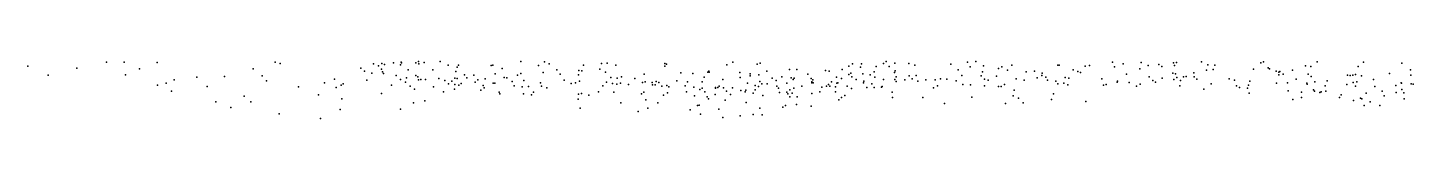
# Model space of a CAD drawing. Header units: metres. Extents: x -25 to 25, y -27.8 to 27.8.
# Drawn here: x -19.31 to -13.77, y -0.22 to 0.01 of the extents above; entities that cross this region are included whole.
import ezdxf

# ---------------------------------------------------------------- set-up
doc = ezdxf.new("R2010")
doc.units = ezdxf.units.M

msp = doc.modelspace()

# ---------------------------------------------------------------- linework, layer by layer
for p in [(-18.9941, 0.0103, -5.1016), (-18.9232, 0.0102, -6.0153), (-18.7917, 0.0092, -6.1476), (-18.3205, 0.0095, -2.7102), (-18.2996, 0.0039, -3.598), (-17.9281, 0.0028, -4.5294), (-17.8944, 0.0048, -4.3446), (-17.8832, 0.0003, 14.3591), (-17.8481, 0.0074, 6.5878), (-17.8174, 0.0103, 7.7534), (-17.815, 0.0071, 15.5394), (-17.758, 0.0069, -2.4946), (-17.7478, 0.0128, -2.6812), (-17.7468, 0.0034, 15.3728), (-17.7255, 0.0083, 14.116), (-17.6618, 0.0129, -6.2869), (-17.3384, 0.0127, 7.1782), (-17.2449, 0.0108, -1.6779), (-17.2258, 0.0033, 3.9507), (-17.0163, 0.0052, 14.7879), (-16.9938, 0.0064, 16.3367), (-16.7646, 0.0047, -5.669), (-16.7572, 0.0018, 11.8994), (-16.492, 0.0099, -2.7526), (-16.3949, 0.0016, -4.2411), (-16.3835, 0.0053, -2.4112), (-16.0142, 0.0032, -1.3224), (-15.9782, 0.0031, -5.7695), (-15.8909, 0.0039, 4.6895), (-15.8802, 0.0125, -3.6624), (-15.8459, 0.0064, 15.5035), (-15.7896, 0.0052, 16.5777), (-15.6215, 0.0019, -4.065), (-15.5551, 0.0101, -3.6043), (-15.5224, 0.0123, -3.9302), (-14.9759, 0.0102, 11.5267), (-14.9331, 0.003, 7.9234), (-14.8612, 0.009, 12.3747), (-14.791, 0.0005, 7.2071), (-14.7322, 0.0066, 8.8588), (-14.7199, 0.0086, 11.6356), (-14.6203, 0.0118, -3.6221), (-14.3834, 0.0076, 3.2568), (-14.3733, 0.0114, 12.2559), (-14.1594, 0.0118, 12.429), (-13.9735, 0.0105, -0.8571), (-13.82, 0.0064, 10.1279), (-19.3084, -0.0064, -5.252), (-19.2271, -0.0425, -5.4702), (-19.1128, -0.0145, -5.7094), (-18.918, -0.0413, -5.8401), (-18.8613, -0.0167, -5.2275), (-18.6333, -0.0499, -6.1698), (-18.5228, -0.0468, -5.3401), (-18.4079, -0.0169, -3.4455), (-18.3719, -0.0441, -2.9388), (-17.9778, -0.0142, 7.2853), (-17.9639, -0.026, -2.6608), (-17.9343, -0.0338, -4.8157), (-17.9069, -0.0047, 14.1739), (-17.8954, -0.0178, -3.5707), (-17.891, -0.0283, 7.0011), (-17.887, -0.036, -1.296), (-17.837, -0.043, 7.1685), (-17.8196, -0.0003, -3.9627), (-17.7952, -0.053, -3.1967), (-17.7885, -0.0213, -3.4555), (-17.7581, -0.0436, -4.2407), (-17.75, -0.0484, -4.6164), (-17.6899, -0.0203, -1.2729), (-17.6299, -0.0026, 14.4739), (-17.6025, -0.0536, 12.7391), (-17.5984, -0.0272, 7.5945), (-17.5933, -0.0098, 13.1105), (-17.593, -0.055, 6.9999), (-17.5874, -0.0019, 15.2216), (-17.5636, -0.0403, 16.0079), (-17.555, -0.0532, -3.8735), (-17.5266, -0.0426, 7.2677), (-17.4569, -0.0038, -2.2114), (-17.4509, -0.0018, 12.41), (-17.4419, -0.037, 7.0731), (-17.4133, -0.0153, -5.7643), (-17.405, -0.0509, -1.9048), (-17.3953, -0.0529, -1.7428), (-17.3518, -0.0415, -5.2613), (-17.339, -0.035, -3.8323), (-17.2683, -0.0034, 15.1472), (-17.2497, -0.0309, 13.3036), (-17.1951, -0.0214, -5.2558), (-17.1826, -0.038, 6.1703), (-17.1094, -0.0412, -5.1108), (-17.1074, -0.023, 15.1574), (-17.0958, -0.0243, 4.9332), (-17.0882, -0.0018, 4.7273), (-17.0237, -0.0186, -5.263), (-17.0006, -0.0302, 14.4145), (-16.9793, -0.051, 5.2573), (-16.9594, -0.002, 5.6818), (-16.9543, -0.0537, -5.1035), (-16.9365, -0.0488, 4.6901), (-16.8833, -0.0548, -4.2824), (-16.8467, -0.0378, 14.8336), (-16.7645, -0.0057, 13.0272), (-16.7004, -0.0327, 14.1371), (-16.6523, -0.0349, 4.3467), (-16.6066, -0.0499, 16.3986), (-16.5928, -0.0296, -4.3589), (-16.5877, -0.026, -2.0055), (-16.5866, -0.0299, 12.7492), (-16.5159, -0.0009, -1.5245), (-16.464, -0.0317, 4.2043), (-16.4627, -0.0517, 16.4562), (-16.4236, -0.0441, -5.7871), (-16.4228, -0.0363, -3.0423), (-16.389, -0.0414, 6.8828), (-16.3566, -0.0261, -2.6818), (-16.3348, -0.0538, -2.8533), (-16.2968, -0.0487, -3.1523), (-16.2661, -0.0189, -3.3024), (-16.2593, -0.0528, 4.2328), (-16.2472, -0.0541, -5.7483), (-16.2374, -0.0197, -2.3353), (-16.193, -0.0383, -2.589), (-16.1221, -0.0233, 5.356), (-16.1077, -0.0259, -4.2097), (-16.0789, -0.0501, 15.2338), (-16.0552, -0.0189, 15.0774), (-16.0294, -0.0057, 14.8635), (-16.0286, -0.0399, 11.691), (-16.0212, -0.0343, 14.3381), (-16.0177, -0.0493, -2.5985), (-15.9819, -0.0095, 14.6785), (-15.9736, -0.0362, 15.3572), (-15.9435, -0.0401, -2.4562), (-15.9274, -0.0282, 6.4514), (-15.9252, -0.0494, 16.4694), (-15.9204, -0.0076, 6.0344), (-15.868, -0.0076, -4.0945), (-15.8474, -0.031, -3.4049), (-15.8439, -0.0242, 12.3), (-15.8406, -0.0492, -4.266), (-15.7886, -0.0453, -2.5792), (-15.7653, -0.0025, -3.5579), (-15.7605, -0.0434, -1.4444), (-15.5927, -0.0211, 11.5779), (-15.5773, -0.043, -2.5237), (-15.545, -0.0082, 12.4654), (-15.5004, -0.0444, -3.2344), (-15.4956, -0.029, -4.1801), (-15.4918, -0.005, -5.2802), (-15.44, -0.0467, -2.4528), (-15.4314, -0.0153, -1.5434), (-15.4177, -0.009, 11.5412), (-15.3949, -0.0219, -3.4689), (-15.3784, -0.0018, -3.9913), (-15.3206, -0.0286, -1.6634), (-15.2871, -0.026, -4.1368), (-15.2768, -0.0532, -2.2034), (-15.2585, -0.0428, -2.6518), (-15.2574, -0.0335, -2.4619), (-15.2418, -0.0496, -1.9287), (-15.1947, -0.0021, 11.5218), (-15.1898, -0.0017, -1.7835), (-15.1652, -0.0508, -3.6354), (-15.1502, -0.0542, -4.2885), (-15.1336, -0.0206, -4.073), (-15.114, -0.0271, 7.5425), (-15.1046, -0.032, -3.8996), (-15.0859, -0.0056, 7.3813), (-15.0677, -0.0038, -2.4226), (-14.9679, -0.0093, -4.0628), (-14.9205, -0.0378, 10.1752), (-14.8676, -0.0165, -2.6234), (-14.8342, -0.0037, -4.5278), (-14.8298, -0.0488, 9.9864), (-14.7794, -0.0079, 15.7218), (-14.7782, -0.0544, -3.5595), (-14.735, -0.0346, 15.3501), (-14.7291, -0.0033, -3.8273), (-14.725, -0.0364, 12.1348), (-14.7187, -0.0513, 10.5165), (-14.6932, -0.0484, 9.331), (-14.6814, -0.0476, -2.9326), (-14.6516, -0.0327, -3.3828), (-14.6502, -0.0483, 9.5356), (-14.6014, -0.0227, -3.1566), (-14.5952, -0.0013, -2.8084), (-14.5744, -0.019, 7.8365), (-14.5677, -0.0019, 8.7366), (-14.4137, -0.0178, 15.8856), (-14.3538, -0.0121, 4.3664), (-14.3493, -0.0167, 2.5267), (-14.3226, -0.026, 2.9725), (-14.3124, -0.0296, 15.7063), (-14.312, -0.0409, 15.4658), (-14.3081, -0.0273, 11.9813), (-14.2943, -0.0383, 3.13), (-14.2576, -0.0227, 10.5223), (-14.2055, -0.0048, 4.5151), (-14.1948, -0.0384, 8.6213), (-14.1846, -0.008, -0.6537), (-14.1824, -0.0473, 12.2398), (-14.0382, -0.0415, 10.2371), (-14.0268, -0.0433, 4.5231), (-14.0165, -0.0423, 2.2735), (-14.0062, -0.0396, 11.8798), (-13.9954, -0.0079, -0.5406), (-13.9813, -0.0443, 12.3944), (-13.8696, -0.0351, 8.4775), (-13.7863, -0.0201, 1.586), (-13.7846, -0.042, 4.5769), (-18.79, -0.0826, -5.5322), (-18.755, -0.0747, -5.9681), (-18.7338, -0.1062, -5.7912), (-18.7241, -0.061, -5.3839), (-18.5915, -0.0871, -5.4949), (-18.3552, -0.0653, -3.2883), (-18.2273, -0.0892, -6.238), (-18.1232, -0.0722, -2.8648), (-18.0832, -0.0574, -1.8947), (-18.0772, -0.0917, -3.2534), (-18.0563, -0.0824, -5.293), (-18.0492, -0.077, -1.6759), (-17.9542, -0.0622, -3.419), (-17.8559, -0.0821, -5.2329), (-17.8199, -0.0592, -2.1593), (-17.7998, -0.0705, -4.9903), (-17.7804, -0.0864, -1.9893), (-17.7638, -0.098, -1.5014), (-17.7471, -0.0609, -4.8192), (-17.7389, -0.0598, 7.3546), (-17.7196, -0.0594, 6.8327), (-17.6878, -0.0884, -5.2605), (-17.6663, -0.0556, 7.1447), (-17.6483, -0.1081, -1.644), (-17.642, -0.0635, 15.4793), (-17.6283, -0.0764, -4.9911), (-17.6144, -0.0655, -6.0881), (-17.6033, -0.0982, -5.8273), (-17.6026, -0.0789, 15.814), (-17.5867, -0.0827, -1.9466), (-17.5779, -0.0751, 6.6758), (-17.5212, -0.0706, 6.5296), (-17.5103, -0.0613, -5.5244), (-17.4984, -0.1016, -4.1163), (-17.4896, -0.0833, -4.5427), (-17.4849, -0.093, 12.9231), (-17.4811, -0.0566, 15.3368), (-17.4502, -0.0744, 12.6061), (-17.443, -0.0736, -4.8417), (-17.4259, -0.1099, -4.3537), (-17.3742, -0.067, 6.8175), (-17.3651, -0.085, -4.0175), (-17.3343, -0.0889, 13.1046), (-17.3268, -0.0633, 15.3172), (-17.3078, -0.0873, 6.592), (-17.2882, -0.1095, -4.4552), (-17.2611, -0.0721, -4.8088), (-17.2559, -0.0866, -4.633), (-17.2357, -0.0927, 6.4343), (-17.1662, -0.062, 12.4526), (-17.1377, -0.0754, 6.7452), (-17.1206, -0.0724, 15.3191), (-17.1046, -0.0665, -4.0702), (-17.0293, -0.1086, 12.9529), (-17.0112, -0.0841, -4.6734), (-16.9971, -0.0694, -4.9058), (-16.9727, -0.0752, 16.1968), (-16.9676, -0.1096, 12.6205), (-16.9558, -0.0774, 6.0726), (-16.941, -0.0734, 6.7886), (-16.9097, -0.0792, 12.2871), (-16.8526, -0.0716, 5.4027), (-16.8481, -0.1102, 4.8495), (-16.8429, -0.0684, 5.866), (-16.815, -0.071, 12.1277), (-16.8131, -0.0808, 15.2356), (-16.8023, -0.0803, 12.8216), (-16.7988, -0.067, 14.6417), (-16.7881, -0.0716, 4.6227), (-16.7766, -0.0856, -4.6971), (-16.7564, -0.0833, -4.9386), (-16.7475, -0.0889, 14.3996), (-16.7164, -0.065, -5.4124), (-16.6827, -0.0847, 12.045), (-16.6771, -0.1082, 5.3752), (-16.6737, -0.069, 15.0311), (-16.6475, -0.0897, 5.5794), (-16.6248, -0.0987, 4.6528), (-16.6151, -0.0688, -4.5114), (-16.6151, -0.0935, -5.2095), (-16.6038, -0.1093, 5.8305), (-16.5614, -0.0944, -5.0382), (-16.5612, -0.0915, 14.27), (-16.5521, -0.0912, -4.7836), (-16.5472, -0.0863, 14.7331), (-16.5317, -0.0591, -1.812), (-16.5299, -0.0929, 11.9839), (-16.518, -0.1061, 15.2148), (-16.4938, -0.0925, -5.5129), (-16.461, -0.1034, 5.5373), (-16.4435, -0.1093, -5.1447), (-16.4404, -0.1015, -4.9289), (-16.434, -0.0742, -4.5246), (-16.4028, -0.1001, 4.6806), (-16.4026, -0.0835, 4.508), (-16.3904, -0.0875, 12.4637), (-16.3843, -0.0673, 14.1538), (-16.3765, -0.0768, 11.8286), (-16.3554, -0.077, 14.9962), (-16.3195, -0.063, -2.1254), (-16.3166, -0.0863, -5.5993), (-16.3099, -0.0934, 5.2006), (-16.2768, -0.0747, 5.4771), (-16.2766, -0.11, -1.6712), (-16.2645, -0.101, 14.5204), (-16.2517, -0.0596, 16.4915), (-16.2482, -0.0939, -4.6098), (-16.2162, -0.0862, 11.9071), (-16.1798, -0.0554, 14.8983), (-16.177, -0.0729, 14.2784), (-16.1767, -0.069, -4.4149), (-16.173, -0.0601, 5.6281), (-16.1718, -0.0725, 5.7824), (-16.145, -0.1086, -5.0117), (-16.1376, -0.0898, -3.0202), (-16.1181, -0.0864, -5.2379), (-16.11, -0.0793, -5.4949), (-16.1051, -0.086, 12.0679), (-16.0979, -0.069, 5.9198), (-16.0827, -0.0891, -1.5249), (-16.0824, -0.1081, 6.3939), (-16.0772, -0.0739, -2.1386), (-16.0729, -0.0732, 16.4045), (-16.0586, -0.0555, 4.3005), (-16.0359, -0.086, 6.2193), (-16.0186, -0.0956, -4.5038), (-15.9996, -0.0597, 12.184), (-15.97, -0.0733, -3.236), (-15.9689, -0.0662, 15.5632), (-15.9573, -0.0919, -5.0524), (-15.9378, -0.0769, 11.9315), (-15.9277, -0.091, -3.0533), (-15.8991, -0.0899, -1.54), (-15.8966, -0.0876, -2.8952), (-15.8913, -0.0597, 15.7647), (-15.8558, -0.1102, -4.5333), (-15.845, -0.0596, -5.257), (-15.8407, -0.0673, -2.1939), (-15.8054, -0.0607, 16.3054), (-15.7766, -0.057, 16.1444), (-15.754, -0.0655, 12.1626), (-15.7211, -0.061, -3.2246), (-15.691, -0.0925, 11.98), (-15.6844, -0.0609, -4.3151), (-15.6755, -0.0851, -1.6061), (-15.6627, -0.0564, -2.2992), (-15.6372, -0.0576, 12.289), (-15.6007, -0.0643, -2.874), (-15.5735, -0.0793, -2.1725), (-15.5433, -0.081, -5.0964), (-15.4879, -0.0587, -2.3069), (-15.4874, -0.0853, -1.7645), (-15.4722, -0.0625, -3.0083), (-15.4318, -0.0873, -1.9111), (-15.4206, -0.0867, 11.7013), (-15.4079, -0.0791, -2.0703), (-15.3695, -0.1022, 12.2968), (-15.3606, -0.0567, -2.8944), (-15.3286, -0.0614, -4.3063), (-15.2357, -0.0614, -3.2453), (-15.2018, -0.0657, -2.8922), (-15.1945, -0.0763, -5.0089), (-15.1699, -0.0735, -3.075), (-15.1546, -0.0802, 12.3489), (-15.0183, -0.0561, -4.9255), (-15.0116, -0.0826, -3.0142), (-15.0012, -0.0789, -3.3324), (-14.9581, -0.0705, -3.5807), (-14.9565, -0.066, -4.712), (-14.9094, -0.0709, -2.8476), (-14.8801, -0.0855, 11.791), (-14.8661, -0.0781, 7.5918), (-14.8144, -0.0635, 10.3299), (-14.8044, -0.0704, -3.3336), (-14.731, -0.0595, 11.9178), (-14.7076, -0.085, 7.5182), (-14.7047, -0.0629, 7.3412), (-14.6395, -0.0582, 15.4947), (-14.6114, -0.0985, 9.9707), (-14.582, -0.0767, 9.2075), (-14.5099, -0.0562, 15.3331), (-14.4895, -0.0614, 15.6125), (-14.4813, -0.0846, 9.5911), (-14.4696, -0.0912, 9.3874), (-14.4374, -0.0935, 9.7523), (-14.4333, -0.0819, 8.9332), (-14.4279, -0.0654, 10.4907), (-14.321, -0.0739, 4.0493), (-14.2777, -0.0732, 4.2284), (-14.2748, -0.1051, 9.6851), (-14.2433, -0.0586, 2.7649), (-14.2208, -0.1102, 8.9072), (-14.1999, -0.0745, 10.3007), (-14.1993, -0.0781, 3.303), (-14.1736, -0.101, 3.5975), (-14.1696, -0.1056, 9.9318), (-14.1686, -0.0682, 2.9498), (-14.1429, -0.1083, 4.1127), (-14.1263, -0.0848, 8.7571), (-14.1236, -0.1063, 9.7226), (-14.1189, -0.0647, 4.3955), (-14.0401, -0.0797, 12.1051), (-14.0156, -0.0709, 8.6476), (-14.0058, -0.086, 2.7119), (-13.9999, -0.0687, 2.4407), (-13.9342, -0.059, 9.9664), (-13.9287, -0.0868, 4.3547), (-13.8992, -0.1062, 2.8809), (-13.8448, -0.0829, 2.433), (-13.8237, -0.0721, 9.7078), (-13.8226, -0.0741, 2.2305), (-13.82, -0.0995, 2.6504), (-13.7836, -0.0771, 2.0572), (-13.7749, -0.0778, 4.3766), (-18.557, -0.1493, -5.6979), (-18.4444, -0.1256, -5.5377), (-18.4167, -0.1488, -6.0592), (-18.1466, -0.1205, -5.453), (-18.0544, -0.1371, -6.1441), (-17.8955, -0.1159, -1.6655), (-17.7679, -0.1524, -5.6631), (-17.7226, -0.1449, -5.9323), (-17.4226, -0.1173, 15.9149), (-17.3285, -0.1171, -4.2278), (-17.297, -0.1208, 12.7062), (-17.1095, -0.1374, 15.5013), (-17.1093, -0.1176, 12.687), (-17.0965, -0.1151, 6.5572), (-17.0679, -0.1222, 6.3877), (-16.9391, -0.152, 16.0261), (-16.8565, -0.1167, 5.133), (-16.8392, -0.1413, 15.4609), (-16.7915, -0.1525, 6.1488), (-16.7691, -0.1215, 16.1599), (-16.753, -0.1124, 12.5349), (-16.6457, -0.1251, 12.1936), (-16.6334, -0.1637, 5.1159), (-16.6262, -0.1623, 4.9187), (-16.595, -0.1288, 12.4302), (-16.5902, -0.1364, 15.3492), (-16.5636, -0.1196, 16.2396), (-16.5236, -0.1421, 6.7158), (-16.5021, -0.1195, 14.509), (-16.439, -0.1517, 5.953), (-16.4117, -0.1144, 5.3451), (-16.3723, -0.1235, 4.9278), (-16.3055, -0.1107, -4.8536), (-16.2825, -0.1632, 15.5211), (-16.2731, -0.1164, 15.3301), (-16.2651, -0.1282, 5.9813), (-16.2551, -0.114, 6.6803), (-16.2381, -0.1593, 6.5147), (-16.2359, -0.1292, -1.8345), (-16.1793, -0.166, 15.7368), (-16.1771, -0.1156, 16.2529), (-16.0689, -0.1405, -1.8258), (-16.059, -0.1314, -4.753), (-16.0454, -0.1227, 16.052), (-15.855, -0.1318, -1.8896), (-15.7334, -0.1308, -4.9121), (-15.647, -0.1558, -4.714), (-15.5384, -0.1304, 11.991), (-15.4036, -0.1557, -4.7188), (-15.3723, -0.1253, -4.5555), (-15.3511, -0.1336, -4.918), (-15.3332, -0.1521, 11.8577), (-15.2197, -0.1398, 12.1886), (-15.2117, -0.1167, -4.827), (-15.0833, -0.147, 12.1017), (-14.4305, -0.1141, 9.9075), (-14.2555, -0.1398, 9.0602), (-14.2209, -0.1308, 9.3682), (-14.1486, -0.1111, 3.819), (-14.069, -0.1307, 3.953), (-14.0627, -0.1209, 9.5013), (-14.0143, -0.1439, 3.4834), (-13.9862, -0.1334, 3.3267), (-13.9802, -0.1371, 3.8047), (-13.9711, -0.1638, 9.0045), (-13.9636, -0.1142, 3.1106), (-13.9469, -0.1482, 3.6476), (-13.9087, -0.1633, 9.2485), (-13.8914, -0.1241, 9.4382), (-13.8427, -0.1113, 4.2021), (-13.8129, -0.1123, 8.6879), (-13.8109, -0.1369, 3.8036), (-18.4966, -0.1711, -5.8472), (-18.3045, -0.1963, -5.9466), (-18.1391, -0.2156, -5.8061), (-18.0602, -0.1788, -5.5965), (-17.8195, -0.1786, -5.8146), (-17.1016, -0.1733, 15.9045), (-16.8707, -0.1872, 15.6932), (-16.832, -0.1737, 6.5498), (-16.6632, -0.1805, 6.6201), (-16.6211, -0.1979, 15.6624), (-16.5486, -0.1784, 16.0694), (-16.5317, -0.2107, 6.3672), (-16.4626, -0.2041, 15.6874), (-16.4118, -0.1992, 15.9441), (-16.3842, -0.1734, 6.5933), (-16.3758, -0.2004, 6.3161), (-16.2922, -0.1701, 6.168)]:
    msp.add_point(p)

doc.saveas('drawing.dxf')
